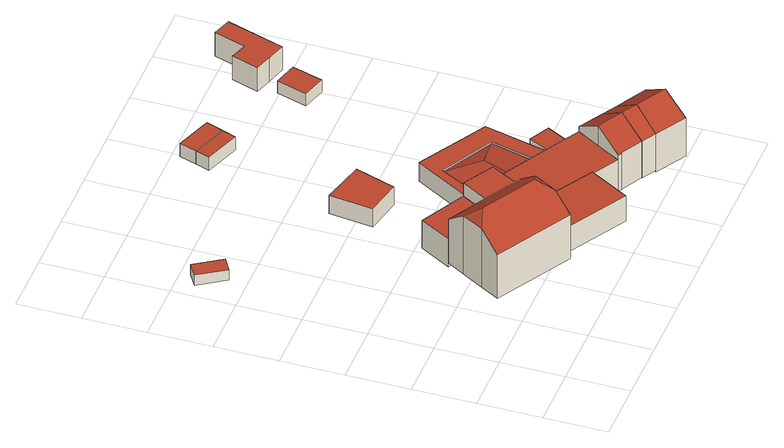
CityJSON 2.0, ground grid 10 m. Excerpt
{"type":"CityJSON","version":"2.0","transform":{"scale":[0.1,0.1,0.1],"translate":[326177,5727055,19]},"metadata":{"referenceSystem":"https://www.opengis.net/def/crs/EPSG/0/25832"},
"CityObjects":{
"building1":{"type":"Building","attributes":{"Geometrietyp2DReferenz":"3000","Gemeindeschluessel":"05170048","function":"51009_1610","roofType":"1000","measuredHeight":1.96},"geometry":[{"type":"Solid","lod":"2","boundaries":[[[[0,1,2,3]],[[4,5,1,0]],[[6,7,5,4]],[[3,2,7,6]],[[4,0,3,6]],[[1,5,7,2]]]],"semantics":{"surfaces":[{"type":"WallSurface"},{"type":"RoofSurface"},{"type":"GroundSurface"}],"values":[[0,0,0,0,1,2]]}}]},
"building2":{"type":"Building","attributes":{"Gemeindeschluessel":"05170048","Geometrietyp2DReferenz":"3000","function":"31001_2081"},"address":[{"country":"Germany","locality":"Wesel","thoroughfareNumber":"26","thoroughfareName":"Marwick"}],"children":["building2-1","building2-2","building2-3","building2-4","building2-5"]},
"building2-1":{"type":"BuildingPart","attributes":{"roofType":"3300","measuredHeight":12.33},"parents":["building2"],"geometry":[{"type":"MultiSurface","lod":"2","boundaries":[[[8,9,10,11]],[[12,13,9,8]],[[14,15,13,12]],[[16,17,15,14]],[[18,19,17,16]],[[20,14,12,8,11,21,22]],[[21,23,22]],[[22,23,24,25,26,18,16,20]],[[16,14,20]],[[27,10,9,13,15,17,19,28,29,30,31]],[[32,33,27,31]],[[23,21,34,35]],[[35,34,33,32]],[[33,36,10,27]],[[21,11,37,34]],[[34,37,36,33]],[[18,26,38,39]],[[28,19,39,38]],[[26,25,40,41]],[[29,28,41,40]],[[25,24,42,43]],[[30,29,43,42]],[[24,23,35,44]],[[32,31,30,45]],[[35,32,45,44]]],"semantics":{"surfaces":[{"type":"WallSurface"},{"type":"RoofSurface"},{"type":"GroundSurface"},{"type":"ClosureSurface"}],"values":[0,0,0,0,0,1,1,1,1,2,0,0,3,0,0,3,0,3,0,3,0,3,0,0,3]}}]},
"building2-2":{"type":"BuildingPart","attributes":{"roofType":"1000","measuredHeight":5.13},"address":[{"country":"Germany","locality":"Wesel","thoroughfareNumber":"26","thoroughfareName":"Marwick"}],"parents":["building2"],"geometry":[{"type":"MultiSurface","lod":"2","boundaries":[[[46,47,48,49]],[[49,48,50,39]],[[38,46,49,39]],[[47,51,50,48]],[[46,38,51,47]],[[28,19,50,51]],[[38,39,19,28]]],"semantics":{"surfaces":[{"type":"WallSurface"},{"type":"RoofSurface"},{"type":"GroundSurface"},{"type":"ClosureSurface"}],"values":[0,0,1,2,3,0,3]}}]},
"building2-3":{"type":"BuildingPart","attributes":{"roofType":"1000","measuredHeight":5.49},"address":[{"country":"Germany","locality":"Wesel","thoroughfareNumber":"26","thoroughfareName":"Marwick"}],"parents":["building2"],"geometry":[{"type":"MultiSurface","lod":"2","boundaries":[[[52,53,54,55]],[[56,57,53,52]],[[58,59,57,56]],[[60,61,59,58]],[[62,63,61,60]],[[58,56,52,55,43,42,62,60]],[[64,65,54,53,57,59,61,63]],[[66,45,64,63]],[[62,42,45,66]],[[30,29,65,64]],[[42,43,29,30]],[[67,68,54,65]],[[43,55,68,67]]],"semantics":{"surfaces":[{"type":"WallSurface"},{"type":"RoofSurface"},{"type":"GroundSurface"},{"type":"ClosureSurface"}],"values":[0,0,0,0,0,1,2,0,3,0,3,0,3]}}]},
"building2-4":{"type":"BuildingPart","attributes":{"roofType":"1000","measuredHeight":4.55},"address":[{"country":"Germany","locality":"Wesel","thoroughfareNumber":"26","thoroughfareName":"Marwick"}],"parents":["building2"],"geometry":[{"type":"MultiSurface","lod":"2","boundaries":[[[69,70,71,72]],[[37,36,70,69]],[[73,74,66,75]],[[72,71,74,73]],[[75,44,37,69,72,73]],[[70,36,45,66,74,71]],[[34,35,32,33]],[[37,34,33,36]],[[35,44,45,32]],[[44,75,62,42]],[[66,45,42,62]]],"semantics":{"surfaces":[{"type":"WallSurface"},{"type":"RoofSurface"},{"type":"GroundSurface"},{"type":"ClosureSurface"}],"values":[0,0,0,0,1,2,3,3,3,0,3]}}]},
"building2-5":{"type":"BuildingPart","attributes":{"roofType":"1000","measuredHeight":7.51},"address":[{"country":"Germany","locality":"Wesel","thoroughfareNumber":"26","thoroughfareName":"Marwick"}],"parents":["building2"],"geometry":[{"type":"MultiSurface","lod":"2","boundaries":[[[76,77,47,78]],[[79,80,77,76]],[[81,68,80,79]],[[81,79,76,78,41,40]],[[47,77,80,68,67,51]],[[41,78,46,38]],[[47,51,38,46]],[[81,40,43,55]],[[67,68,55,43]],[[29,28,51,67]],[[40,41,28,29]]],"semantics":{"surfaces":[{"type":"WallSurface"},{"type":"RoofSurface"},{"type":"GroundSurface"},{"type":"ClosureSurface"}],"values":[0,0,0,1,2,0,3,0,3,0,3]}}]},
"building3":{"type":"Building","attributes":{"Geometrietyp2DReferenz":"3000","Gemeindeschluessel":"05170048","function":"31001_2723","roofType":"1000","measuredHeight":3.24},"address":[{"country":"Germany","locality":"Wesel","thoroughfareNumber":"26","thoroughfareName":"Marwick"}],"geometry":[{"type":"Solid","lod":"2","boundaries":[[[[82,83,84,85]],[[86,87,83,82]],[[88,89,87,86]],[[85,84,89,88]],[[86,82,85,88]],[[83,87,89,84]]]],"semantics":{"surfaces":[{"type":"WallSurface"},{"type":"RoofSurface"},{"type":"GroundSurface"}],"values":[[0,0,0,0,1,2]]}}]},
"building4":{"type":"Building","attributes":{"Geometrietyp2DReferenz":"3000","Gemeindeschluessel":"05170048","function":"31001_2723","roofType":"5000","measuredHeight":4.26},"address":[{"country":"Germany","locality":"Wesel","thoroughfareNumber":"26","thoroughfareName":"Marwick"}],"geometry":[{"type":"Solid","lod":"2","boundaries":[[[[90,91,92,93]],[[94,95,91,90]],[[96,97,95,94]],[[98,99,97,96]],[[100,101,99,98]],[[93,92,101,100]],[[93,100,98,102]],[[98,96,102]],[[96,94,90,93,102]],[[91,95,97,99,101,92]]]],"semantics":{"surfaces":[{"type":"WallSurface"},{"type":"RoofSurface"},{"type":"GroundSurface"}],"values":[[0,0,0,0,0,0,1,1,1,2]]}}]},
"building5":{"type":"Building","attributes":{"Geometrietyp2DReferenz":"3000","Gemeindeschluessel":"05170048","function":"31001_2723","roofType":"1000","measuredHeight":3.41},"address":[{"country":"Germany","locality":"Wesel","thoroughfareNumber":"26","thoroughfareName":"Marwick"}],"geometry":[{"type":"Solid","lod":"2","boundaries":[[[[103,104,105,106]],[[107,108,104,103]],[[109,101,108,107]],[[110,99,101,109]],[[111,97,99,110]],[[112,95,97,111]],[[113,114,95,112]],[[106,105,114,113]],[[112,111,110,109,107,103,106,113]],[[104,108,101,99,97,95,114,105]]]],"semantics":{"surfaces":[{"type":"WallSurface"},{"type":"RoofSurface"},{"type":"GroundSurface"}],"values":[[0,0,0,0,0,0,0,0,1,2]]}}]},
"building6":{"type":"Building","attributes":{"Geometrietyp2DReferenz":"3000","Gemeindeschluessel":"05170048","function":"31001_1310","roofType":"1000","measuredHeight":2.35},"address":[{"country":"Germany","locality":"Wesel","thoroughfareNumber":"26","thoroughfareName":"Marwick"}],"geometry":[{"type":"Solid","lod":"2","boundaries":[[[[115,116,117,118]],[[119,120,116,115]],[[121,122,120,119]],[[118,117,122,121]],[[119,115,118,121]],[[116,120,122,117]]]],"semantics":{"surfaces":[{"type":"WallSurface"},{"type":"RoofSurface"},{"type":"GroundSurface"}],"values":[[0,0,0,0,1,2]]}}]},
"building7":{"type":"Building","attributes":{"Geometrietyp2DReferenz":"3000","Gemeindeschluessel":"05170048","function":"31001_2463","roofType":"3100","measuredHeight":9.38},"address":[{"country":"Germany","locality":"Wesel","thoroughfareNumber":"25","thoroughfareName":"Marwick"}],"geometry":[{"type":"Solid","lod":"2","boundaries":[[[[123,124,125,126]],[[127,128,124,123]],[[129,130,128,127]],[[131,132,130,129]],[[133,134,132,131]],[[135,136,134,133]],[[137,138,136,135]],[[139,140,138,137]],[[126,125,140,139]],[[129,127,123,126,139,137,131]],[[135,133,131,137]],[[124,128,130,132,134,136,138,140,125]]]],"semantics":{"surfaces":[{"type":"WallSurface"},{"type":"RoofSurface"},{"type":"GroundSurface"}],"values":[[0,0,0,0,0,0,0,0,0,1,1,2]]}}]},
"building8":{"type":"Building","attributes":{"Geometrietyp2DReferenz":"3000","Gemeindeschluessel":"05170048","function":"51009_1610","roofType":"1000","measuredHeight":2.35},"geometry":[{"type":"Solid","lod":"2","boundaries":[[[[118,117,141,142]],[[121,122,117,118]],[[143,144,122,121]],[[142,141,144,143]],[[121,118,142,143]],[[117,122,144,141]]]],"semantics":{"surfaces":[{"type":"WallSurface"},{"type":"RoofSurface"},{"type":"GroundSurface"}],"values":[[0,0,0,0,1,2]]}}]},
"building9":{"type":"Building","attributes":{"Geometrietyp2DReferenz":"3000","Gemeindeschluessel":"05170048","function":"51009_1610","roofType":"1000","measuredHeight":2.6},"geometry":[{"type":"Solid","lod":"2","boundaries":[[[[145,146,147,148]],[[149,150,146,145]],[[151,152,150,149]],[[148,147,152,151]],[[149,145,148,151]],[[146,150,152,147]]]],"semantics":{"surfaces":[{"type":"WallSurface"},{"type":"RoofSurface"},{"type":"GroundSurface"}],"values":[[0,0,0,0,1,2]]}}]},
"building10":{"type":"Building","attributes":{"Gemeindeschluessel":"05170048","Geometrietyp2DReferenz":"3000","function":"31001_1010"},"address":[{"country":"Germany","locality":"Wesel","thoroughfareNumber":"25","thoroughfareName":"Marwick"}],"children":["building10-1","building10-2"]},
"building10-1":{"type":"BuildingPart","attributes":{"roofType":"3100","measuredHeight":9.86},"parents":["building10"],"geometry":[{"type":"MultiSurface","lod":"2","boundaries":[[[153,154,155,156]],[[157,158,154,153]],[[159,160,158,157]],[[153,161,157]],[[156,162,161,153]],[[157,161,162,159]],[[154,158,160,155]],[[163,164,155,160]],[[164,163,159,156]],[[159,162,156]]],"semantics":{"surfaces":[{"type":"WallSurface"},{"type":"RoofSurface"},{"type":"GroundSurface"},{"type":"ClosureSurface"}],"values":[0,0,0,0,1,1,2,0,3,3]}}]},
"building10-2":{"type":"BuildingPart","attributes":{"roofType":"3100","measuredHeight":9.53},"address":[{"country":"Germany","locality":"Wesel","thoroughfareNumber":"25","thoroughfareName":"Marwick"}],"parents":["building10"],"geometry":[{"type":"Solid","lod":"2","boundaries":[[[[156,164,165,135]],[[139,166,163,159]],[[135,165,166,139]],[[139,137,135]],[[135,137,162,156]],[[159,162,137,139]],[[164,163,166,165]],[[159,163,164,156]],[[156,162,159]]]],"semantics":{"surfaces":[{"type":"WallSurface"},{"type":"RoofSurface"},{"type":"GroundSurface"},{"type":"ClosureSurface"}],"values":[[0,0,0,0,1,1,2,3,3]]}}]},
"building11":{"type":"Building","attributes":{"Geometrietyp2DReferenz":"3000","Gemeindeschluessel":"05170048","function":"31001_1310","roofType":"1000","measuredHeight":2.2},"address":[{"country":"Germany","locality":"Wesel","thoroughfareNumber":"26","thoroughfareName":"Marwick"}],"geometry":[{"type":"Solid","lod":"2","boundaries":[[[[167,168,169,170]],[[171,172,168,167]],[[173,174,172,171]],[[170,169,174,173]],[[171,167,170,173]],[[168,172,174,169]]]],"semantics":{"surfaces":[{"type":"WallSurface"},{"type":"RoofSurface"},{"type":"GroundSurface"}],"values":[[0,0,0,0,1,2]]}}]},
"building12":{"type":"Building","attributes":{"Geometrietyp2DReferenz":"3000","Gemeindeschluessel":"05170048","function":"31001_1310","roofType":"1000","measuredHeight":4.3},"address":[{"country":"Germany","locality":"Wesel","thoroughfareNumber":"26","thoroughfareName":"Marwick"}],"geometry":[{"type":"Solid","lod":"2","boundaries":[[[[175,176,177,178]],[[179,180,176,175]],[[181,182,180,179]],[[183,184,182,181]],[[185,186,184,183]],[[187,188,186,185]],[[178,177,188,187]],[[185,183,181,179,175,178,187]],[[176,180,182,184,186,188,177]]]],"semantics":{"surfaces":[{"type":"WallSurface"},{"type":"RoofSurface"},{"type":"GroundSurface"}],"values":[[0,0,0,0,0,0,0,1,2]]}}]}
},
"vertices":[
[31,522,39],[31,522,20],[53,535,20],[53,535,39],[3,565,39],[3,565,20],[25,578,39],[25,578,20],
[237,75,101],[237,75,21],[241,82,21],[241,82,107],[116,144,101],[116,144,21],[133,173,128],[133,173,21],[153,208,128],[153,208,21],[170,237,101],[170,237,21],[160,181,144],[253,104,127],[247,132,144],[275,141,127],[279,148,121],[291,170,101],[241,199,100],[253,104,21],[241,199,21],[291,170,21],[279,148,21],[275,141,21],[275,141,24],[253,104,24],[253,104,70],[275,141,70],[241,82,24],[241,82,70],[241,199,65],[170,237,65],[291,170,89],[241,199,89],[279,148,66],[291,170,66],[279,148,70],[279,148,24],
[270,249,65],[270,249,14],[198,287,14],[198,287,65],[170,237,14],[241,199,14],
[407,172,66],[407,172,11],[319,221,11],[319,221,66],[430,159,66],[430,159,11],[463,140,66],[463,140,11],[420,66,66],[420,66,11],[377,90,66],[377,90,11],[279,148,11],[291,170,11],[377,90,24],[291,170,14],[319,221,14],
[244,80,70],[244,80,24],[245,82,24],[245,82,70],[341,27,70],[341,27,24],[377,90,70],
[290,238,89],[290,238,14],[270,249,89],[304,230,89],[304,230,14],[319,221,89],
[281,358,45],[281,358,12],[302,422,12],[302,422,45],[223,370,45],[223,370,12],[232,440,45],[232,440,12],
[319,221,42],[319,221,7],[355,201,7],[355,201,50],[304,230,38],[304,230,7],[344,306,38],[344,306,7],[429,261,38],[429,261,7],[407,172,38],[407,172,7],[375,254,50],
[460,281,41],[460,281,7],[351,344,7],[351,344,41],[430,159,41],[430,159,7],[407,172,41],[429,261,41],[344,306,41],[304,230,41],[290,238,41],[290,238,7],
[309,608,50],[309,608,26],[317,630,26],[317,630,50],[252,629,50],[252,629,26],[260,651,50],[260,651,26],
[424,62,75],[424,62,9],[425,63,9],[425,63,76],[419,65,75],[419,65,9],[420,66,76],[420,66,9],[441,103,103],[441,103,9],[463,140,75],[463,140,9],[502,118,75],[502,118,9],[481,81,103],[481,81,9],[460,44,75],[460,44,9],
[327,658,26],[327,658,50],[269,679,50],[269,679,26],
[469,138,28],[469,138,2],[501,200,2],[501,200,28],[439,156,28],[439,156,2],[469,217,28],[469,217,2],
[573,78,75],[573,78,5],[526,104,5],[526,104,75],[532,2,75],[532,2,5],[483,30,75],[483,30,5],[552,40,103],[505,67,103],[483,30,8],[526,104,8],
[502,118,8],[460,44,8],
[474,534,49],[474,534,27],[489,583,27],[489,583,49],[436,545,49],[436,545,27],[451,594,49],[451,594,27],
[516,711,58],[516,711,15],[500,661,15],[500,661,58],[546,701,58],[546,701,15],[517,609,58],[517,609,15],[487,618,58],[487,618,15],[459,627,58],[459,627,15],[473,670,58],[473,670,15]
]}
